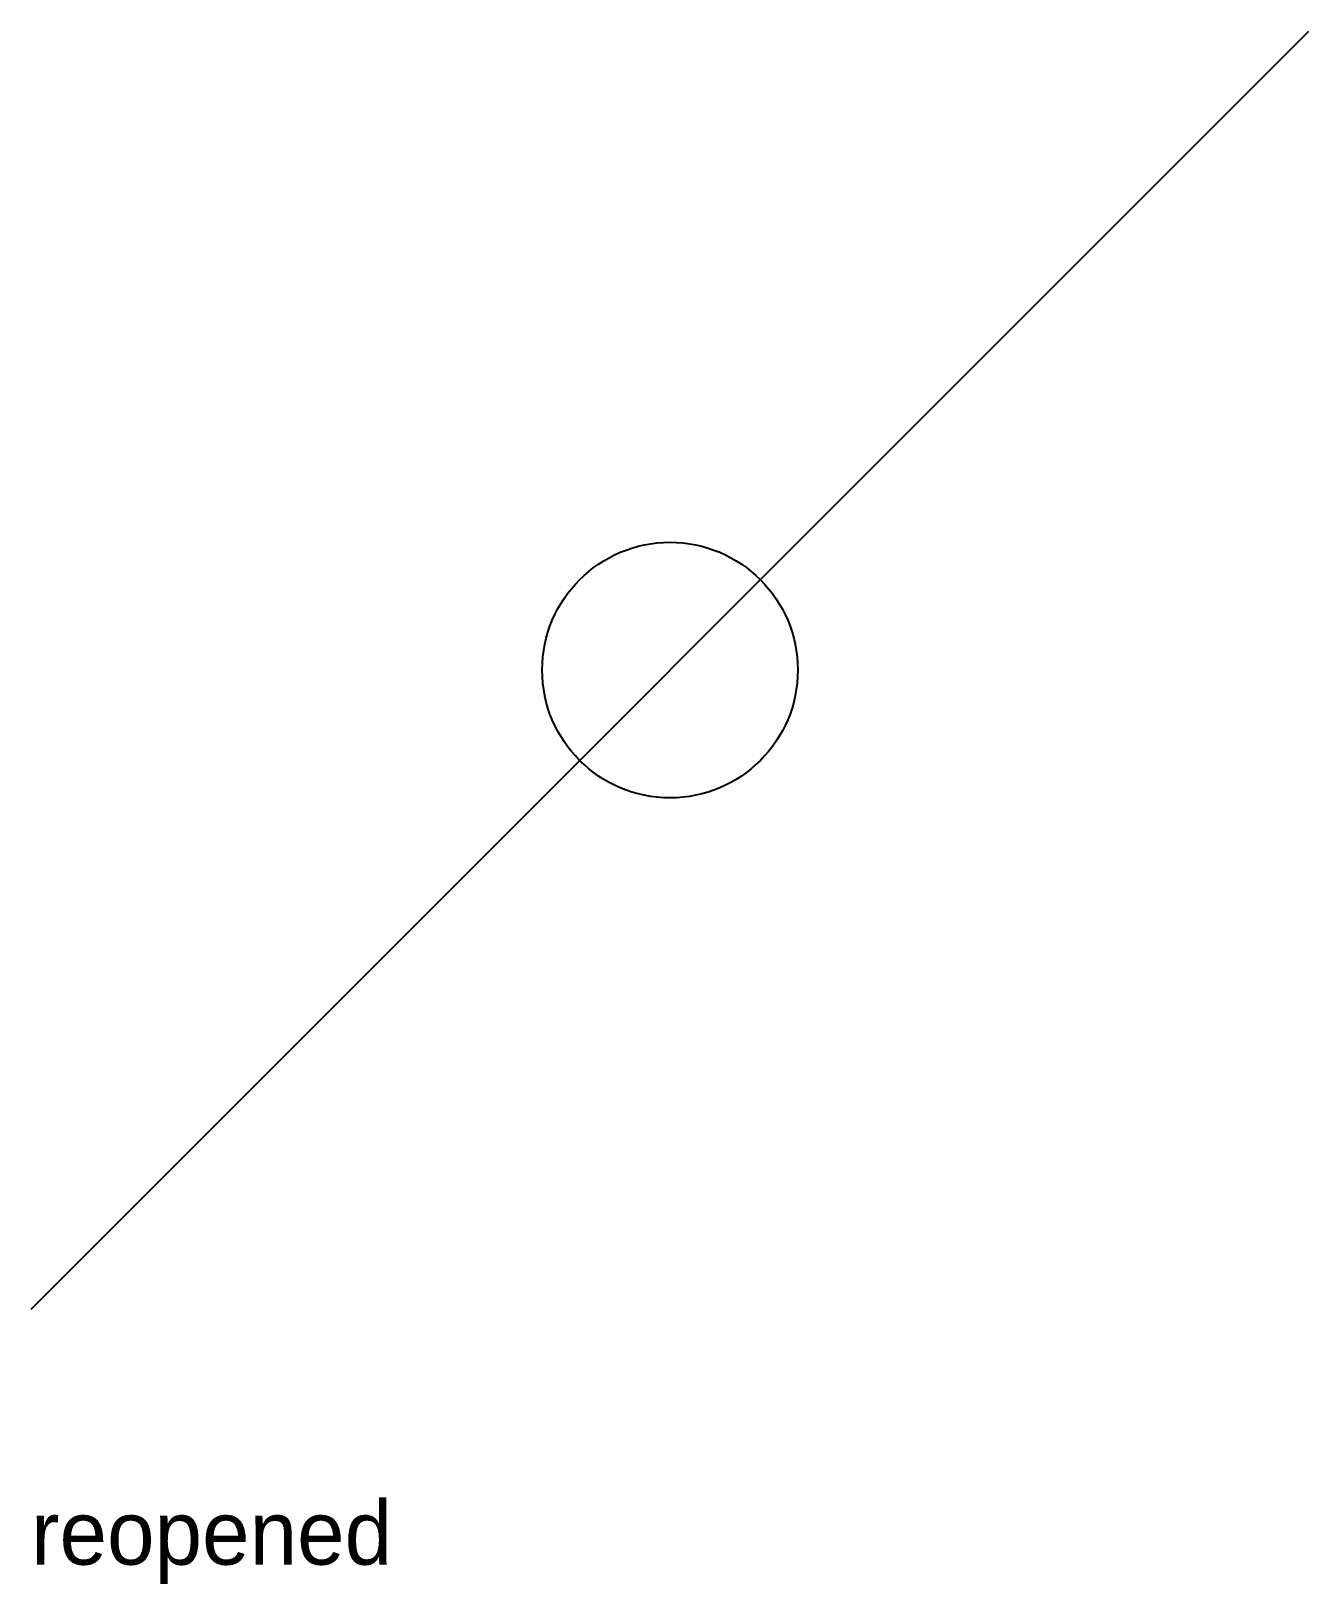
# Model space of a CAD drawing. Header units: inches. Extents: x 0 to 100, y -22 to 100.
import ezdxf

# ---------------------------------------------------------------- set-up
doc = ezdxf.new("R2010")
doc.units = ezdxf.units.IN
doc.header["$MEASUREMENT"] = 0

msp = doc.modelspace()

# ---------------------------------------------------------------- linework, layer by layer
msp.add_line((0, 0), (100, 100))
msp.add_circle((50, 50), 10)

# ---------------------------------------------------------------- texts
msp.add_text('reopened', height=5).set_placement((0, -20))

doc.saveas('drawing.dxf')
